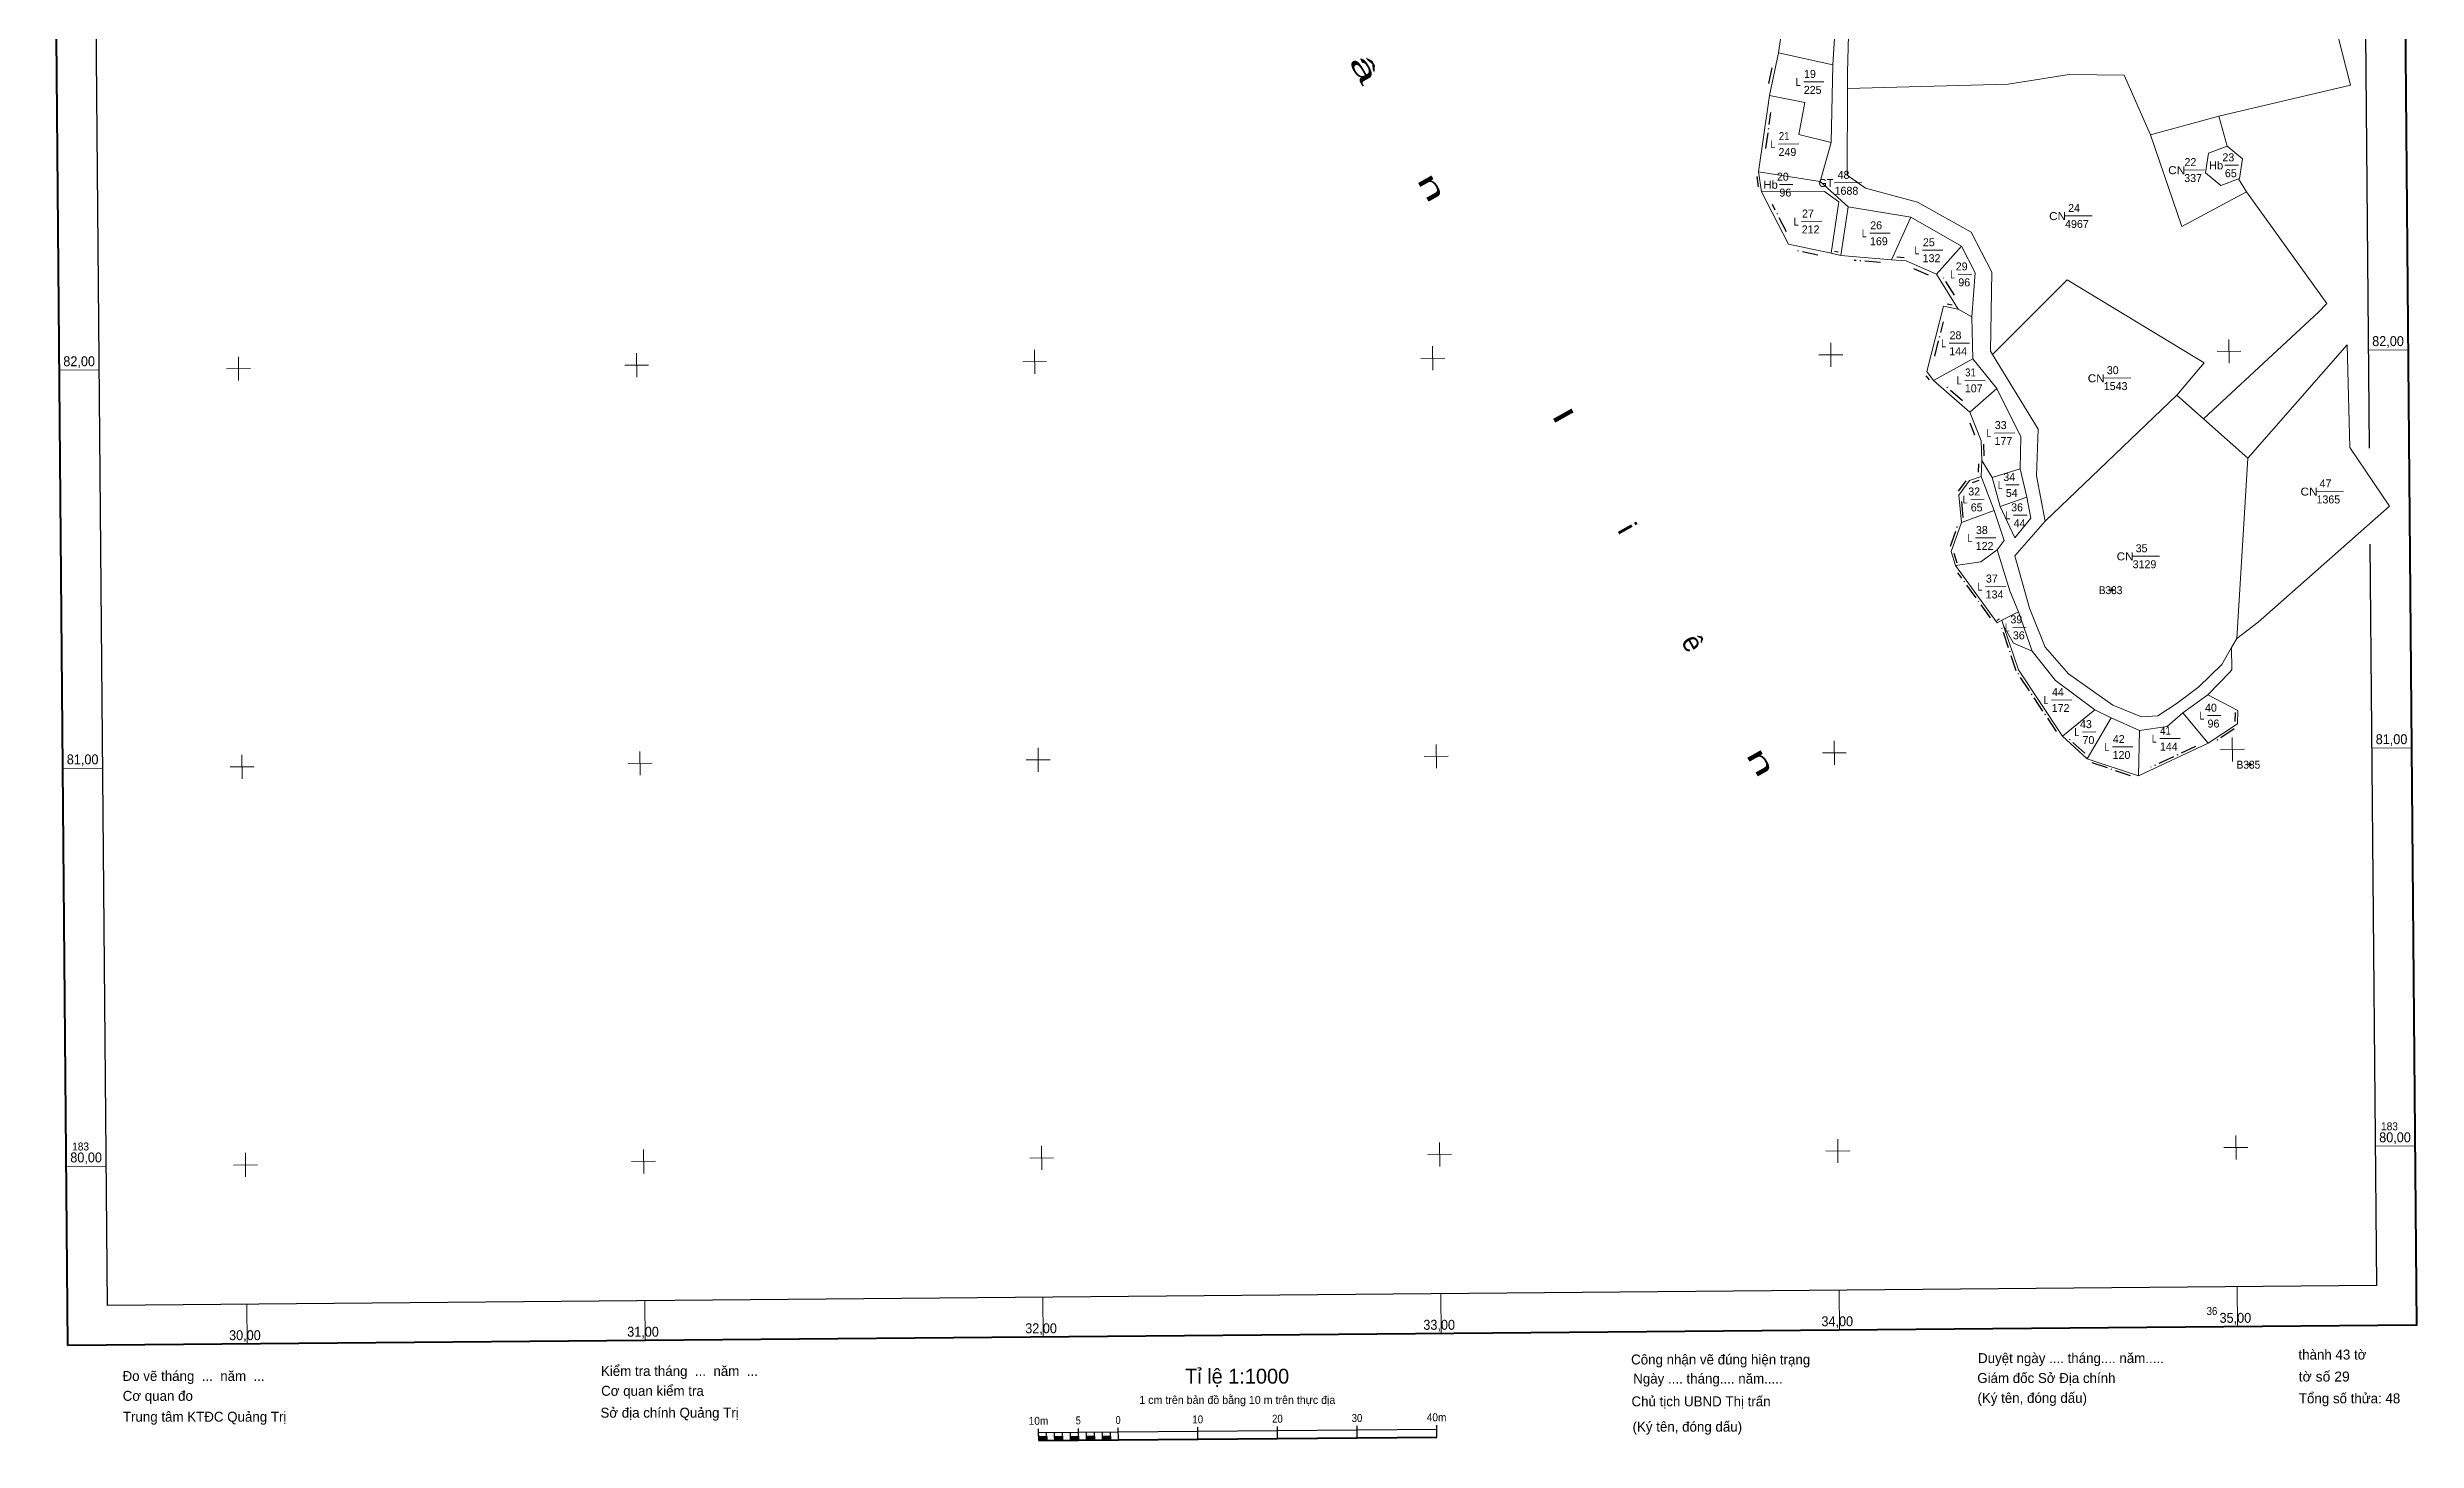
# Model space of a CAD drawing. Header units: metres. Extents: x 549528 to 550123, y 1837413 to 1838068.
# Drawn here: x 549528 to 550123, y 1837413 to 1837763 of the extents above; entities that cross this region are included whole.
import ezdxf
from ezdxf.enums import TextEntityAlignment as Align

# ---------------------------------------------------------------- set-up
doc = ezdxf.new("R2010")
doc.units = ezdxf.units.M
doc.header["$LTSCALE"] = 0.8
doc.linetypes.add('DOT_DASHED', pattern=[7.7, 5, -1.2, 0.3, -1.2])
for name, color, linetype, lineweight in [('10', 7, 'Continuous', 13), ('13', 7, 'Continuous', 13), ('34', 7, 'Continuous', 13), ('62', 7, 'Continuous', 13)]:
    doc.layers.add(name, color=color, linetype=linetype, lineweight=lineweight)
doc.layers.add('12', color=7, linetype='Continuous')

msp = doc.modelspace()

# ---------------------------------------------------------------- hatches: boundary and pattern name
at = {"layer": '10'}
for points in [[(550046.32, 1837626.8, 1), (550046.17, 1837626.8, 1)], [(550080.96, 1837582.98, 1), (550080.81, 1837582.98, 1)]]:
    msp.add_hatch(color=256, dxfattribs=at).paths.add_polyline_path(points)
at = {"layer": '62'}
for points in [[(549776.73, 1837413.21), (549776.72, 1837414.21), (549778.72, 1837414.22), (549778.73, 1837413.23)], [(549780.73, 1837413.24), (549780.72, 1837414.24), (549782.72, 1837414.26), (549782.73, 1837413.26)], [(549784.73, 1837413.28), (549784.72, 1837414.28), (549786.72, 1837414.29), (549786.73, 1837413.3)], [(549788.72, 1837413.31), (549788.72, 1837414.31), (549790.72, 1837414.33), (549790.72, 1837413.33)], [(549792.72, 1837413.35), (549792.71, 1837414.35), (549794.71, 1837414.36), (549794.72, 1837413.36)]]:
    msp.add_hatch(color=256, dxfattribs=at).paths.add_polyline_path(points)

# ---------------------------------------------------------------- linework, layer by layer
at = {"layer": '10'}
for p, q in [((550045.94, 1837626.8), (550045.62, 1837626.79)), ((550046.24, 1837627.42), (550046.24, 1837627.11)), ((550046.25, 1837626.48), (550046.25, 1837626.17)), ((550046.87, 1837626.8), (550046.56, 1837626.8)), ((550080.57, 1837582.98), (550080.26, 1837582.98)), ((550080.87, 1837583.6), (550080.88, 1837583.29)), ((550080.88, 1837582.66), (550080.89, 1837582.35)), ((550081.51, 1837582.99), (550081.19, 1837582.99))]:
    msp.add_line(p, q, dxfattribs=at)
for centre, radius in [((550046.25, 1837626.8), 0.312), ((550046.25, 1837626.8), 0.075), ((550080.89, 1837582.98), 0.312), ((550080.89, 1837582.98), 0.075)]:
    msp.add_circle(centre, radius, dxfattribs=at)
at = {"layer": '13'}
for p, q in [((549968.82, 1837754.4), (549973.92, 1837754.45)), ((549962.49, 1837738.79), (549967.59, 1837738.83)), ((550064.35, 1837732.26), (550069.45, 1837732.31)), ((550074.58, 1837733.47), (550077.98, 1837733.5)), ((549962.71, 1837728.6), (549966.11, 1837728.63)), ((549976.55, 1837729.05), (549983.35, 1837729.11)), ((549968.31, 1837719.35), (549973.41, 1837719.39)), ((550034.44, 1837720.73), (550041.24, 1837720.79)), ((549985.45, 1837716.39), (549990.55, 1837716.43)), ((549998.67, 1837712.13), (550003.77, 1837712.18)), ((550007.62, 1837706.07), (550011.02, 1837706.1)), ((550005.36, 1837688.78), (550010.46, 1837688.82)), ((550009.27, 1837679.45), (550014.36, 1837679.5)), ((550044.15, 1837680.01), (550050.95, 1837680.07)), ((550016.72, 1837666.22), (550021.82, 1837666.27)), ((550019.56, 1837653.18), (550022.96, 1837653.21)), ((550010.76, 1837649.55), (550014.15, 1837649.58)), ((550097.58, 1837651.55), (550104.37, 1837651.61)), ((550021.52, 1837645.58), (550024.92, 1837645.61)), ((550011.99, 1837639.87), (550017.09, 1837639.91)), ((550051.4, 1837635.28), (550058.2, 1837635.34)), ((550014.5, 1837627.69), (550019.59, 1837627.74)), ((550021.33, 1837617.43), (550024.73, 1837617.46)), ((550031.08, 1837599.18), (550036.18, 1837599.23)), ((550070.22, 1837595.27), (550073.61, 1837595.3)), ((550038.81, 1837591.13), (550042.21, 1837591.16)), ((550058.25, 1837589.49), (550063.35, 1837589.54)), ((550046.37, 1837587.39), (550051.47, 1837587.43))]:
    msp.add_line(p, q, dxfattribs=at)
at = {"layer": '34'}
for p, q in [((549962.48, 1837761.71), (549964.51, 1837775.77)), ((549960.24, 1837751.01), (549962.48, 1837761.71)), ((549962.48, 1837761.71), (549976.12, 1837758.65)), ((549976.12, 1837758.65), (549975.72, 1837739.18)), ((549957.46, 1837731.83), (549958.2, 1837726.83)), ((549965.02, 1837713.67), (549958.2, 1837726.83)), ((549980.03, 1837723.03), (549972.99, 1837729.41)), ((549978.11, 1837710.85), (549980.03, 1837723.03)), ((549980.03, 1837723.03), (549995.76, 1837720.45)), ((549990.86, 1837709.75), (549995.76, 1837720.45)), ((549995.76, 1837720.45), (550008.49, 1837713.14)), ((549975.74, 1837711.36), (549965.02, 1837713.67)), ((550002.18, 1837706.1), (550008.49, 1837713.14)), ((549975.74, 1837711.36), (549978.11, 1837710.85)), ((549990.86, 1837709.75), (549978.11, 1837710.85)), ((550007.63, 1837697.34), (550002.18, 1837706.1)), ((550003.92, 1837698.12), (550007.63, 1837697.34)), ((550007.63, 1837697.34), (550011.01, 1837695.38)), ((550011.01, 1837695.38), (550011.32, 1837684.86)), ((550001.4, 1837679.39), (550011.32, 1837684.86)), ((550011.32, 1837684.86), (550017.31, 1837677.39)), ((550010.54, 1837671.46), (550001.4, 1837679.39)), ((550010.54, 1837671.46), (550017.31, 1837677.39)), ((550062.53, 1837675.75), (550029.47, 1837644.1)), ((550069.25, 1837669.78), (550062.53, 1837675.75)), ((550013.38, 1837655.35), (550013.57, 1837659.3)), ((550077.58, 1837614.63), (550080.37, 1837659.91)), ((550016.14, 1837655.06), (550023.22, 1837657.25)), ((550018.17, 1837647.75), (550016.14, 1837655.06)), ((550023.22, 1837657.25), (550024.83, 1837650.15)), ((550018.17, 1837647.75), (550024.83, 1837650.15)), ((550016.69, 1837646.8), (550008.41, 1837643.76)), ((550017.45, 1837618.54), (550006.95, 1837632.93)), ((550017.45, 1837618.54), (550018.54, 1837619.26)), ((550018.54, 1837619.26), (550022.76, 1837621.36)), ((550019.03, 1837617.8), (550018.54, 1837619.26)), ((550022.76, 1837621.36), (550026.22, 1837611.48)), ((550076.26, 1837612.35), (550077.58, 1837614.63)), ((550039.99, 1837584.44), (550046.01, 1837594.68)), ((550041.91, 1837596.68), (550046.01, 1837594.68)), ((550046.01, 1837594.68), (550053.16, 1837591.54)), ((550077.79, 1837593.19), (550077.82, 1837596.58)), ((550039.99, 1837584.44), (550033.83, 1837590.07)), ((550052.86, 1837580.16), (550039.99, 1837584.44))]:
    msp.add_line(p, q, dxfattribs=at)
at = {"layer": '34', "linetype": 'DOT_DASHED', "lineweight": 25}
for p, q in [((549960.06, 1837754.01), (549960.97, 1837758.35)), ((549959.3, 1837737.65), (549960.61, 1837746.68)), ((549957.03, 1837730.64), (549957.42, 1837728.02)), ((549964.49, 1837716.75), (549960.95, 1837723.61)), ((549972.4, 1837710.86), (549967.31, 1837711.96)), ((549976.56, 1837711.9), (549977.49, 1837711.7)), ((549988.13, 1837709.01), (549981.47, 1837709.59)), ((549994.07, 1837710.19), (549992.18, 1837710.36)), ((550000.14, 1837705.9), (549996.36, 1837707.53)), ((550006.66, 1837700.88), (550003.97, 1837705.21)), ((550004.82, 1837698.71), (550006.12, 1837698.44)), ((550001.73, 1837685.49), (550003.93, 1837694.14)), ((550000.38, 1837679.55), (549999.6, 1837680.62)), ((550008.72, 1837674.32), (550004.27, 1837678.19)), ((550011.79, 1837665.69), (550010.59, 1837668.73)), ((550014.16, 1837660.5), (550014.05, 1837663.46)), ((550007.69, 1837651.6), (550009.59, 1837654.22)), ((550011.19, 1837653.8), (550012.85, 1837654.38)), ((550012.74, 1837656.4), (550012.84, 1837658.47)), ((550008.87, 1837645.04), (550008.47, 1837649.68)), ((550005.68, 1837637.82), (550007.49, 1837642.97)), ((550007.34, 1837633.58), (550006.58, 1837635.98)), ((550015.75, 1837619.84), (550007.54, 1837631.12)), ((550017.4, 1837619.23), (550017.96, 1837619.59)), ((550077.2, 1837593.8), (550077.22, 1837596.09)), ((550039.39, 1837585.81), (550035.41, 1837589.44)), ((550067.25, 1837587.54), (550055.98, 1837582.29)), ((550076.93, 1837591.92), (550071.84, 1837588.58)), ((550050.93, 1837580.17), (550041.22, 1837583.41))]:
    msp.add_line(p, q, dxfattribs=at)
at = {"layer": '34'}
for points in [[(550073.1, 1837745.76), (550106.15, 1837753.55), (550101.18, 1837772.94), (550098.28, 1837792.4), (550041.29, 1837790.85)], [(549980.64, 1837788.16), (549979.84, 1837756.74), (549979.82, 1837752.71)], [(549964.51, 1837775.77), (549977.21, 1837776.35), (549976.12, 1837758.65)], [(550055.95, 1837741.11), (550049.33, 1837756.11), (550035.48, 1837756.24), (550020.14, 1837753.82), (549979.82, 1837752.71)], [(549975.72, 1837739.18), (549972.99, 1837729.41), (549957.46, 1837731.83), (549960.24, 1837751.01)], [(549960.24, 1837751.01), (549969.14, 1837749.21), (549967.61, 1837741.19), (549975.72, 1837739.18)], [(549979.82, 1837752.71), (549979.75, 1837731.02), (549984.35, 1837727.7), (549997.37, 1837724.22), (550010.91, 1837716.65), (550016.05, 1837706.61), (550015.74, 1837686.78), (550016.23, 1837685.98)], [(550055.95, 1837741.11), (550073.1, 1837745.76), (550075.17, 1837738.26)], [(550080.04, 1837726.77), (550063.82, 1837718.07), (550055.95, 1837741.11)], [(550075.17, 1837738.26), (550070.5, 1837736.49), (550069.69, 1837731.57), (550073.56, 1837728.39), (550078.01, 1837730.08), (550080.04, 1837726.77)], [(550078.01, 1837730.08), (550078.23, 1837730.16), (550079.04, 1837735.09), (550075.17, 1837738.26)], [(549958.2, 1837726.83), (549974.02, 1837726.88), (549977.65, 1837724.28), (549975.74, 1837711.36)], [(550069.25, 1837669.78), (550098.22, 1837696.66), (550100.22, 1837698.74), (550080.04, 1837726.77)], [(550008.49, 1837713.14), (550011.9, 1837706.44), (550011.01, 1837695.38)], [(550002.18, 1837706.1), (549994.55, 1837709.44), (549990.86, 1837709.75)], [(550062.53, 1837675.75), (550069.41, 1837683.83), (550035.01, 1837704.71), (550016.23, 1837685.98)], [(550001.4, 1837679.39), (549999.74, 1837681.66), (550003.92, 1837698.12)], [(550016.23, 1837685.98), (550027.7, 1837667.16), (550027.32, 1837655.44), (550029.47, 1837644.1)], [(550077.58, 1837614.63), (550082.99, 1837618.76), (550115.89, 1837647.88), (550105.96, 1837662.58), (550105.32, 1837688.38), (550080.37, 1837659.91), (550069.25, 1837669.78)], [(550017.31, 1837677.39), (550023.33, 1837665.25), (550023.22, 1837657.25)], [(550016.14, 1837655.06), (550013.57, 1837659.3), (550013.39, 1837664.28), (550010.54, 1837671.46)], [(550008.41, 1837643.76), (550007.82, 1837650.64), (550010.48, 1837654.33)], [(550010.48, 1837654.33), (550013.38, 1837655.35), (550016.69, 1837646.8)], [(550024.83, 1837650.15), (550025.89, 1837644.89), (550021.84, 1837639.87), (550018.17, 1837647.75)], [(550006.95, 1837632.93), (550005.83, 1837636.45), (550008.41, 1837643.76)], [(550016.69, 1837646.8), (550019.2, 1837639.26), (550017.44, 1837636.91)], [(550029.47, 1837644.1), (550021.83, 1837635.41), (550025.55, 1837622.24), (550029.49, 1837612.43), (550035.32, 1837605.75), (550046.45, 1837597.93), (550053.69, 1837594.93), (550057.78, 1837595.21), (550062.57, 1837598.38), (550068.06, 1837602.52), (550073.79, 1837608.09), (550076.26, 1837612.35)], [(550006.95, 1837632.93), (550013.32, 1837633.89), (550017.44, 1837636.91)], [(550017.44, 1837636.91), (550020.55, 1837626.64), (550022.76, 1837621.36)], [(550019.03, 1837617.8), (550021.53, 1837613.43), (550026.22, 1837611.48)], [(550033.83, 1837590.07), (550022.77, 1837606.76), (550019.03, 1837617.8)], [(550026.22, 1837611.48), (550032.02, 1837604.09), (550041.91, 1837596.68), (550033.83, 1837590.07)], [(550070.28, 1837600.49), (550076.01, 1837606.37), (550076.31, 1837606.87), (550076.26, 1837612.35)], [(550064.04, 1837595.94), (550070.28, 1837600.49), (550077.82, 1837596.58)], [(550053.16, 1837591.54), (550060.14, 1837592.51), (550064.04, 1837595.94)], [(550077.79, 1837593.19), (550070.39, 1837588.33), (550064.04, 1837595.94)], [(550070.39, 1837588.33), (550052.86, 1837580.16), (550053.16, 1837591.54)]]:
    msp.add_lwpolyline(points, dxfattribs=at)
at = {"layer": '34', "linetype": 'DOT_DASHED', "lineweight": 25}
msp.add_lwpolyline([(550032.32, 1837591.26), (550022.22, 1837606.49), (550018.46, 1837617.61)], dxfattribs=at)
at = {"layer": '62'}
for p, q in [((549975.67, 1837682.88), (549975.62, 1837688.88)), ((550075.64, 1837683.75), (550075.59, 1837689.75)), ((549575.8, 1837679.39), (549575.75, 1837685.38)), ((549672.75, 1837683.23), (549678.74, 1837683.28)), ((549675.77, 1837680.26), (549675.72, 1837686.26)), ((549772.71, 1837684.11), (549778.71, 1837684.16)), ((549775.74, 1837681.13), (549775.69, 1837687.13)), ((549872.68, 1837684.98), (549878.68, 1837685.03)), ((549875.71, 1837682.01), (549875.65, 1837688)), ((549972.65, 1837685.85), (549978.65, 1837685.9)), ((550072.62, 1837686.72), (550078.61, 1837686.78)), ((550110.6, 1837687.06), (550120.6, 1837687.14)), ((549530.79, 1837681.99), (549540.79, 1837682.08)), ((549572.78, 1837682.36), (549578.78, 1837682.41)), ((549876.58, 1837582.04), (549876.53, 1837588.04)), ((549976.55, 1837582.91), (549976.49, 1837588.91)), ((550076.51, 1837583.78), (550076.46, 1837589.78)), ((549531.67, 1837582.02), (549541.66, 1837582.11)), ((549573.65, 1837582.39), (549579.65, 1837582.44)), ((549576.68, 1837579.42), (549576.62, 1837585.42)), ((549673.62, 1837583.26), (549679.62, 1837583.32)), ((549676.64, 1837580.29), (549676.59, 1837586.29)), ((549773.59, 1837584.14), (549779.58, 1837584.19)), ((549776.61, 1837581.16), (549776.56, 1837587.16)), ((549873.55, 1837585.01), (549879.55, 1837585.06)), ((549973.52, 1837585.88), (549979.52, 1837585.94)), ((550073.49, 1837586.76), (550079.49, 1837586.81)), ((550111.48, 1837587.09), (550121.47, 1837587.18)), ((549777.48, 1837481.2), (549777.43, 1837487.2)), ((549877.45, 1837482.07), (549877.4, 1837488.07)), ((549977.42, 1837482.94), (549977.37, 1837488.94)), ((550074.36, 1837486.79), (550080.36, 1837486.84)), ((550077.39, 1837483.82), (550077.33, 1837489.81)), ((550112.35, 1837487.12), (550122.35, 1837487.21)), ((549532.54, 1837482.06), (549542.54, 1837482.14)), ((549574.52, 1837482.42), (549580.52, 1837482.48)), ((549577.55, 1837479.45), (549577.5, 1837485.45)), ((549674.49, 1837483.3), (549680.49, 1837483.35)), ((549677.52, 1837480.32), (549677.46, 1837486.32)), ((549774.46, 1837484.17), (549780.46, 1837484.22)), ((549874.43, 1837485.04), (549880.42, 1837485.1)), ((549974.39, 1837485.92), (549980.39, 1837485.97)), ((549977.79, 1837440.96), (549977.7, 1837450.95)), ((550077.75, 1837441.83), (550077.67, 1837451.83)), ((549577.92, 1837437.47), (549577.83, 1837447.46)), ((549677.88, 1837438.34), (549677.8, 1837448.33)), ((549777.85, 1837439.21), (549777.76, 1837449.21)), ((549877.82, 1837440.08), (549877.73, 1837450.08))]:
    msp.add_line(p, q, dxfattribs=at)
at = {"layer": '62', "lineweight": 25}
for p, q in [((549776.73, 1837413.21), (549776.7, 1837416.21)), ((549776.71, 1837415.21), (549876.68, 1837416.08)), ((549776.73, 1837413.21), (549776.71, 1837415.21)), ((549778.73, 1837413.23), (549778.71, 1837415.22)), ((549780.73, 1837413.24), (549780.71, 1837415.24)), ((549782.73, 1837413.26), (549782.71, 1837415.26)), ((549784.73, 1837413.28), (549784.71, 1837415.28)), ((549786.73, 1837413.3), (549786.7, 1837416.29)), ((549786.73, 1837413.3), (549786.71, 1837415.29)), ((549788.72, 1837413.31), (549788.71, 1837415.31)), ((549790.72, 1837413.33), (549790.71, 1837415.33)), ((549792.72, 1837413.35), (549792.71, 1837415.35)), ((549794.72, 1837413.36), (549794.71, 1837415.36)), ((549796.72, 1837413.38), (549796.7, 1837416.38)), ((549816.72, 1837413.56), (549816.69, 1837416.56)), ((549836.71, 1837413.73), (549836.68, 1837416.73)), ((549856.7, 1837413.91), (549856.68, 1837416.91)), ((549876.7, 1837414.08), (549876.67, 1837417.08))]:
    msp.add_line(p, q, dxfattribs=at)
at = {"layer": '62', "lineweight": 40}
msp.add_line((549776.73, 1837413.21), (549876.7, 1837414.08), dxfattribs=at)
msp.add_lwpolyline([(549532.93, 1837437.07), (549527.78, 1838026.88), (550117.59, 1838032.03), (550122.74, 1837442.22)], close=True, dxfattribs=at)
at = {"layer": '62', "lineweight": 25}
msp.add_lwpolyline([(550111.03, 1837638.32), (550112.66, 1837452.13), (549542.84, 1837447.16), (549537.86, 1838016.97), (550107.68, 1838021.95), (550110.82, 1837662.41)], dxfattribs=at)
for points in [[(549776.73, 1837413.21), (549776.72, 1837414.21), (549778.72, 1837414.22), (549778.73, 1837413.23)], [(549780.73, 1837413.24), (549780.72, 1837414.24), (549782.72, 1837414.26), (549782.73, 1837413.26)], [(549784.73, 1837413.28), (549784.72, 1837414.28), (549786.72, 1837414.29), (549786.73, 1837413.3)], [(549788.72, 1837413.31), (549788.72, 1837414.31), (549790.72, 1837414.33), (549790.72, 1837413.33)], [(549792.72, 1837413.35), (549792.71, 1837414.35), (549794.71, 1837414.36), (549794.72, 1837413.36)]]:
    msp.add_lwpolyline(points, close=True, dxfattribs=at)

# ---------------------------------------------------------------- texts
at = {"layer": '12', "width": 0.95}
for s, p in [('B333 ', (550046.24, 1837625.77)), ('B335 ', (550080.86, 1837581.95))]:
    msp.add_text(s, height=2, dxfattribs=at).set_placement(p, align=Align.CENTER)
at = {"layer": '13'}
for s, width, p in [('L', 0.8, (549966.83, 1837753.38)), ('L', 0.8, (549960.5, 1837737.77)), ('21', 0.9, (549962.58, 1837739.79)), ('CN', 1.1, (550060.36, 1837731.23)), ('Hb', 1.05, (550070.59, 1837732.44)), ('Hb', 1.05, (549958.72, 1837727.57)), ('L', 0.8, (549966.32, 1837718.33)), ('CN', 1.1, (550030.45, 1837719.7)), ('L', 0.8, (549983.46, 1837715.37)), ('L', 0.8, (549996.68, 1837711.12)), ('L', 0.8, (550005.63, 1837705.05)), ('L', 0.8, (550003.37, 1837687.76)), ('L', 0.8, (550007.27, 1837678.44)), ('31', 0.9, (550009.36, 1837680.45)), ('CN', 1.1, (550040.16, 1837678.97)), ('L', 0.8, (550014.73, 1837665.2)), ('L', 0.8, (550017.57, 1837652.16)), ('L', 0.8, (550008.77, 1837648.54)), ('CN', 1.1, (550093.59, 1837650.52)), ('L', 0.8, (550019.53, 1837644.56)), ('L', 0.8, (550010, 1837638.85)), ('CN', 1.1, (550047.41, 1837634.25)), ('L', 0.8, (550012.51, 1837626.67)), ('L', 0.8, (550019.34, 1837616.42)), ('L', 0.8, (550029.09, 1837598.17)), ('L', 0.8, (550068.22, 1837594.25)), ('L', 0.8, (550036.82, 1837590.12)), ('L', 0.8, (550044.38, 1837586.37)), ('L', 0.8, (550056.26, 1837588.48)), ('41', 0.9, (550058.34, 1837590.49))]:
    msp.add_text(s, height=2, dxfattribs=dict(at, width=width)).set_placement(p)
for s, p in [('19', (549968.91, 1837755.4)), ('225', (549968.85, 1837751.4)), ('249', (549962.51, 1837735.79)), ('23', (550073.97, 1837734.46)), ('20', (549962.1, 1837729.6)), ('48', (549977.34, 1837730.06)), ('337', (550064.38, 1837729.26)), ('22', (550064.44, 1837733.26)), ('65', (550074.6, 1837730.47)), ('96', (549962.73, 1837725.6)), ('GT', (549972.56, 1837728.02)), ('1688', (549976.58, 1837726.06)), ('27', (549968.4, 1837720.35)), ('26', (549985.54, 1837717.39)), ('4967', (550034.46, 1837717.73)), ('24', (550035.23, 1837721.74)), ('212', (549968.33, 1837716.35)), ('169', (549985.47, 1837713.39)), ('25', (549998.76, 1837713.13)), ('132', (549998.7, 1837709.13)), ('29', (550007.01, 1837707.07)), ('96', (550007.65, 1837703.07)), ('28', (550005.46, 1837689.78)), ('144', (550005.39, 1837685.78)), ('30', (550044.94, 1837681.01)), ('107', (550009.29, 1837676.45)), ('1543', (550044.18, 1837677.01)), ('33', (550016.81, 1837667.22)), ('177', (550016.75, 1837663.22)), ('34', (550018.95, 1837654.17)), ('47', (550098.37, 1837652.56)), ('32', (550010.15, 1837650.55)), ('65', (550010.78, 1837646.55)), ('54', (550019.59, 1837650.18)), ('36', (550020.91, 1837646.57)), ('1365', (550097.6, 1837648.55)), ('38', (550012.08, 1837640.87)), ('44', (550021.54, 1837642.58)), ('122', (550012.02, 1837636.87)), ('35', (550052.19, 1837636.29)), ('37', (550014.59, 1837628.69)), ('3129', (550051.43, 1837632.28)), ('134', (550014.52, 1837624.69)), ('39', (550020.73, 1837618.43)), ('36', (550021.36, 1837614.43)), ('44', (550031.17, 1837600.18)), ('172', (550031.11, 1837596.18)), ('43', (550038.2, 1837592.13)), ('40', (550069.61, 1837596.26)), ('96', (550070.24, 1837592.27)), ('70', (550038.84, 1837588.13)), ('42', (550046.46, 1837588.39)), ('144', (550058.28, 1837586.49)), ('120', (550046.4, 1837584.39))]:
    msp.add_text(s, height=2, dxfattribs=at).set_placement(p)
at = {"layer": '34'}
for s, width, p in [('â', 1.95, (549856.27, 1837756.42)), ('n', 1.9, (549873.3, 1837726.7)), ('l', 1.85, (549906.17, 1837669.31)), ('i', 1.2, (549922.33, 1837641.1)), ('n', 1.9, (549955.96, 1837582.37))]:
    msp.add_text(s, height=5, rotation=299.303, dxfattribs=dict(at, width=width)).set_placement(p, align=Align.CENTER)
msp.add_text('ê', height=5, rotation=299.303, dxfattribs=at).set_placement((549938.82, 1837612.3), align=Align.CENTER)
at = {"layer": '62'}
for s, height, width, p in [('82,00', 2.5, 0.95, (550111.59, 1837688.06)), ('82,00', 2.5, 0.95, (549531.78, 1837683)), ('81,00', 2.5, 0.95, (550112.47, 1837588.1)), ('81,00', 2.5, 0.95, (549532.66, 1837583.03)), ('183', 2, 0.95, (550113.81, 1837491.13)), ('183', 2, 0.95, (549534, 1837486.07)), ('80,00', 2.5, 0.95, (550113.34, 1837488.13)), ('80,00', 2.5, 0.95, (549533.53, 1837483.07)), ('35,00', 2.5, 0.95, (550073.25, 1837442.79)), ('30,00', 2.5, 0.95, (549573.41, 1837438.43)), ('31,00', 2.5, 0.95, (549673.38, 1837439.3)), ('32,00', 2.5, 0.95, (549773.34, 1837440.17)), ('33,00', 2.5, 0.95, (549873.31, 1837441.04)), ('34,00', 2.5, 0.95, (549973.28, 1837441.92)), ('tờ số 29', 2.5, 1.05, (550093.12, 1837428.05))]:
    msp.add_text(s, height=height, dxfattribs=dict(at, width=width)).set_placement(p)
at = {"layer": '62', "width": 0.9}
msp.add_text('36', height=2, dxfattribs=at).set_placement((550072.69, 1837444.76), align=Align.RIGHT)
at = {"layer": '62'}
for s, p in [('Công nhận vẽ đúng hiện trạng', (549925.48, 1837432.33)), ('Duyệt ngày .... tháng.... năm.....', (550012.61, 1837432.68)), ('thành 43 tờ', (550093.07, 1837433.57)), ('Đo vẽ tháng  ...  năm  ...', (549546.66, 1837428.19)), ('Cơ quan kiểm tra', (549666.84, 1837424.46)), ('Kiểm tra tháng  ...  năm  ...', (549666.79, 1837429.45)), ('Ngày .... tháng.... năm.....', (549926.01, 1837427.54)), ('Giám đốc Sở Địa chính', (550012.41, 1837427.68)), ('Cơ quan đo', (549546.7, 1837423.2)), ('Sở địa chính Quảng Trị', (549666.67, 1837418.97)), ('Chủ tịch UBND Thị trấn', (549925.58, 1837421.82)), ('(Ký tên, đóng dấu) ', (550012.46, 1837422.68)), ('Tổng số thửa: 48', (550093.17, 1837422.57)), ('Trung tâm KTĐC Quảng Trị', (549546.74, 1837417.96)), ('(Ký tên, đóng dấu) ', (549925.85, 1837415.46))]:
    msp.add_text(s, height=2.5, dxfattribs=at).set_placement(p)
for s, height, p in [('Tỉ lệ 1:1000', 3.74, (549826.55, 1837427.52)), ('1 cm trên bản đồ bằng 10 m trên thực địa', 2, (549826.6, 1837422.43))]:
    msp.add_text(s, height=height, dxfattribs=at).set_placement(p, align=Align.CENTER)
for s, width, p in [('10m', 0.95, (549776.67, 1837417.18)), ('5', 0.85, (549786.66, 1837417.29)), ('0', 0.85, (549796.66, 1837417.38)), ('10', 0.9, (549816.66, 1837417.54)), ('20', 0.9, (549836.66, 1837417.72)), ('30', 0.9, (549856.65, 1837417.89)), ('40m', 0.95, (549876.63, 1837418.06))]:
    msp.add_text(s, height=2, dxfattribs=dict(at, width=width)).set_placement(p, align=Align.CENTER)

doc.saveas('drawing.dxf')
